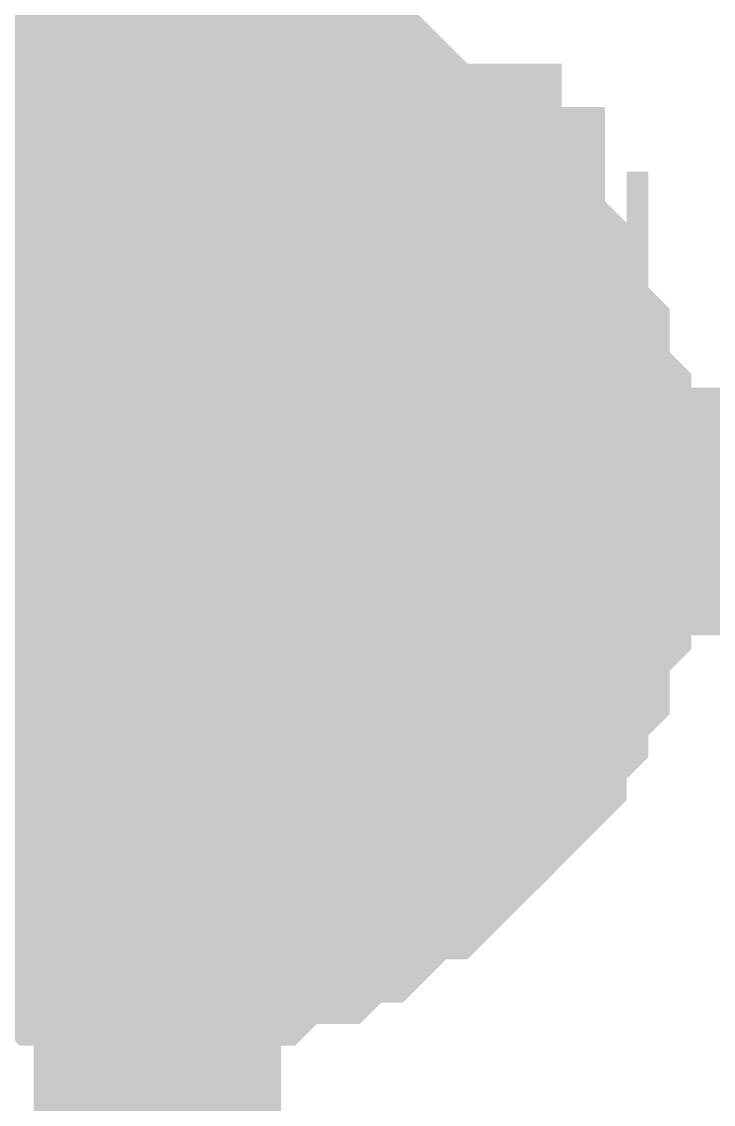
# Model space of a CAD drawing. Header units: inches. Extents: x 0 to 841, y 0 to 594.
# Drawn here: x 614.855 to 615.692, y 376.765 to 378.075 of the extents above; entities that cross this region are included whole.
import ezdxf

# ---------------------------------------------------------------- set-up
doc = ezdxf.new("R2010")
doc.units = ezdxf.units.IN
doc.layers.add('Sheet', color=255, linetype='Continuous')

msp = doc.modelspace()

# ---------------------------------------------------------------- linework, layer by layer
at = {"layer": 'Sheet'}
for points in [[(790.0184, 432.487, 0.2997, 0.2997, 0), (777.5017, 432.487, 0.2997, 0.2997, 0), (777.5017, 334.9938, 0.2997, 0.2997, 0), (615.0191, 334.9938, 0.2997, 0.2997, 0), (615.0191, 377.4821, 0.2997, 0.2997, 0), (615.0191, 392.4811, 0.2997, 0.2997, 0), (615.0191, 392.4811, 0.2997, 0.2997, 0), (492.517, 392.4811, 0.2997, 0.2997, 0)], [(614.6794, 377.8741, 0.2997, 0.2997, 0), (614.7056, 377.9002, 0.2997, 0.2997, 0), (614.7317, 377.9264, 0.2997, 0.2997, 0), (614.7578, 377.9264, 0.2997, 0.2997, 0), (614.7578, 377.9525, 0.2997, 0.2997, 0), (614.784, 377.9525, 0.2997, 0.2997, 0), (614.8101, 377.9525, 0.2997, 0.2997, 0), (614.8362, 377.9786, 0.2997, 0.2997, 0), (614.8624, 377.9786, 0.2997, 0.2997, 0), (614.8885, 377.9786, 0.2997, 0.2997, 0), (614.9146, 378.0048, 0.2997, 0.2997, 0), (614.9407, 378.0048, 0.2997, 0.2997, 0), (614.9669, 378.0048, 0.2997, 0.2997, 0), (614.993, 378.0048, 0.2997, 0.2997, 0), (615.0191, 378.0048, 0.2997, 0.2997, 0)], [(614.6794, 377.8741, 0.2997, 0.2997, 0), (614.7056, 377.9002, 0.2997, 0.2997, 0), (614.7317, 377.9264, 0.2997, 0.2997, 0), (614.7578, 377.9264, 0.2997, 0.2997, 0), (614.7578, 377.9525, 0.2997, 0.2997, 0), (614.784, 377.9525, 0.2997, 0.2997, 0), (614.8101, 377.9525, 0.2997, 0.2997, 0), (614.8362, 377.9786, 0.2997, 0.2997, 0), (614.8624, 377.9786, 0.2997, 0.2997, 0), (614.8885, 377.9786, 0.2997, 0.2997, 0), (614.9146, 378.0048, 0.2997, 0.2997, 0), (614.9407, 378.0048, 0.2997, 0.2997, 0), (614.9669, 378.0048, 0.2997, 0.2997, 0), (614.993, 378.0048, 0.2997, 0.2997, 0), (615.0191, 378.0048, 0.2997, 0.2997, 0)], [(614.6794, 377.8741, 0.2997, 0.2997, 0), (614.7056, 377.9002, 0.2997, 0.2997, 0), (614.7317, 377.9264, 0.2997, 0.2997, 0), (614.7578, 377.9264, 0.2997, 0.2997, 0), (614.7578, 377.9525, 0.2997, 0.2997, 0), (614.784, 377.9525, 0.2997, 0.2997, 0), (614.8101, 377.9525, 0.2997, 0.2997, 0), (614.8362, 377.9786, 0.2997, 0.2997, 0), (614.8624, 377.9786, 0.2997, 0.2997, 0), (614.8885, 377.9786, 0.2997, 0.2997, 0), (614.9146, 378.0048, 0.2997, 0.2997, 0), (614.9407, 378.0048, 0.2997, 0.2997, 0), (614.9669, 378.0048, 0.2997, 0.2997, 0), (614.993, 378.0048, 0.2997, 0.2997, 0), (615.0191, 378.0048, 0.2997, 0.2997, 0)], [(614.6794, 377.8741, 0.2997, 0.2997, 0), (614.7056, 377.9002, 0.2997, 0.2997, 0), (614.7317, 377.9264, 0.2997, 0.2997, 0), (614.7578, 377.9264, 0.2997, 0.2997, 0), (614.7578, 377.9525, 0.2997, 0.2997, 0), (614.784, 377.9525, 0.2997, 0.2997, 0), (614.8101, 377.9525, 0.2997, 0.2997, 0), (614.8362, 377.9786, 0.2997, 0.2997, 0), (614.8624, 377.9786, 0.2997, 0.2997, 0), (614.8885, 377.9786, 0.2997, 0.2997, 0), (614.9146, 378.0048, 0.2997, 0.2997, 0), (614.9407, 378.0048, 0.2997, 0.2997, 0), (614.9669, 378.0048, 0.2997, 0.2997, 0), (614.993, 378.0048, 0.2997, 0.2997, 0), (615.0191, 378.0048, 0.2997, 0.2997, 0)], [(615.0191, 378.0048, 0.2997, 0.2997, 0), (615.0191, 378.0048, 0.2997, 0.2997, 0)], [(615.0191, 378.0048, 0.2997, 0.2997, 0), (615.0453, 378.0048, 0.2997, 0.2997, 0), (615.0714, 378.0048, 0.2997, 0.2997, 0), (615.0975, 378.0048, 0.2997, 0.2997, 0), (615.1237, 378.0048, 0.2997, 0.2997, 0), (615.1498, 377.9786, 0.2997, 0.2997, 0), (615.1498, 377.9786, 0.2997, 0.2997, 0), (615.1759, 377.9786, 0.2997, 0.2997, 0), (615.2021, 377.9525, 0.2997, 0.2997, 0), (615.2282, 377.9525, 0.2997, 0.2997, 0), (615.2543, 377.9525, 0.2997, 0.2997, 0), (615.2804, 377.9264, 0.2997, 0.2997, 0), (615.2804, 377.9264, 0.2997, 0.2997, 0), (615.3066, 377.9002, 0.2997, 0.2997, 0), (615.3327, 377.8741, 0.2997, 0.2997, 0), (615.3588, 377.8741, 0.2997, 0.2997, 0), (615.3588, 377.848, 0.2997, 0.2997, 0), (615.385, 377.8218, 0.2997, 0.2997, 0), (615.4111, 377.8218, 0.2997, 0.2997, 0), (615.4111, 377.7957, 0.2997, 0.2997, 0), (615.4372, 377.7696, 0.2997, 0.2997, 0), (615.4372, 377.7434, 0.2997, 0.2997, 0), (615.4634, 377.7434, 0.2997, 0.2997, 0), (615.4634, 377.7173, 0.2997, 0.2997, 0), (615.4634, 377.6912, 0.2997, 0.2997, 0), (615.4895, 377.6651, 0.2997, 0.2997, 0), (615.4895, 377.6389, 0.2997, 0.2997, 0), (615.4895, 377.6128, 0.2997, 0.2997, 0), (615.5156, 377.5867, 0.2997, 0.2997, 0), (615.5156, 377.5605, 0.2997, 0.2997, 0), (615.5156, 377.5344, 0.2997, 0.2997, 0), (615.5156, 377.5083, 0.2997, 0.2997, 0), (615.5156, 377.4821, 0.2997, 0.2997, 0)], [(615.0191, 378.0048, 0.2997, 0.2997, 0), (615.0191, 378.0048, 0.2997, 0.2997, 0)], [(615.0191, 378.0048, 0.2997, 0.2997, 0), (615.0453, 378.0048, 0.2997, 0.2997, 0), (615.0714, 378.0048, 0.2997, 0.2997, 0), (615.0975, 378.0048, 0.2997, 0.2997, 0), (615.1237, 378.0048, 0.2997, 0.2997, 0), (615.1498, 377.9786, 0.2997, 0.2997, 0), (615.1498, 377.9786, 0.2997, 0.2997, 0), (615.1759, 377.9786, 0.2997, 0.2997, 0), (615.2021, 377.9525, 0.2997, 0.2997, 0), (615.2282, 377.9525, 0.2997, 0.2997, 0), (615.2543, 377.9525, 0.2997, 0.2997, 0), (615.2804, 377.9264, 0.2997, 0.2997, 0), (615.2804, 377.9264, 0.2997, 0.2997, 0), (615.3066, 377.9002, 0.2997, 0.2997, 0), (615.3327, 377.8741, 0.2997, 0.2997, 0), (615.3588, 377.8741, 0.2997, 0.2997, 0), (615.3588, 377.848, 0.2997, 0.2997, 0), (615.385, 377.8218, 0.2997, 0.2997, 0), (615.4111, 377.8218, 0.2997, 0.2997, 0), (615.4111, 377.7957, 0.2997, 0.2997, 0), (615.4372, 377.7696, 0.2997, 0.2997, 0), (615.4372, 377.7434, 0.2997, 0.2997, 0), (615.4634, 377.7434, 0.2997, 0.2997, 0), (615.4634, 377.7173, 0.2997, 0.2997, 0), (615.4634, 377.6912, 0.2997, 0.2997, 0), (615.4895, 377.6651, 0.2997, 0.2997, 0), (615.4895, 377.6389, 0.2997, 0.2997, 0), (615.4895, 377.6128, 0.2997, 0.2997, 0), (615.5156, 377.5867, 0.2997, 0.2997, 0), (615.5156, 377.5605, 0.2997, 0.2997, 0), (615.5156, 377.5344, 0.2997, 0.2997, 0), (615.5156, 377.5083, 0.2997, 0.2997, 0), (615.5156, 377.4821, 0.2997, 0.2997, 0)], [(615.0191, 378.0048, 0.2997, 0.2997, 0), (615.0191, 378.0048, 0.2997, 0.2997, 0)], [(615.0191, 378.0048, 0.2997, 0.2997, 0), (615.0453, 378.0048, 0.2997, 0.2997, 0), (615.0714, 378.0048, 0.2997, 0.2997, 0), (615.0975, 378.0048, 0.2997, 0.2997, 0), (615.1237, 378.0048, 0.2997, 0.2997, 0), (615.1498, 377.9786, 0.2997, 0.2997, 0), (615.1498, 377.9786, 0.2997, 0.2997, 0), (615.1759, 377.9786, 0.2997, 0.2997, 0), (615.2021, 377.9525, 0.2997, 0.2997, 0), (615.2282, 377.9525, 0.2997, 0.2997, 0), (615.2543, 377.9525, 0.2997, 0.2997, 0), (615.2804, 377.9264, 0.2997, 0.2997, 0), (615.2804, 377.9264, 0.2997, 0.2997, 0), (615.3066, 377.9002, 0.2997, 0.2997, 0), (615.3327, 377.8741, 0.2997, 0.2997, 0), (615.3588, 377.8741, 0.2997, 0.2997, 0), (615.3588, 377.848, 0.2997, 0.2997, 0), (615.385, 377.8218, 0.2997, 0.2997, 0), (615.4111, 377.8218, 0.2997, 0.2997, 0), (615.4111, 377.7957, 0.2997, 0.2997, 0), (615.4372, 377.7696, 0.2997, 0.2997, 0), (615.4372, 377.7434, 0.2997, 0.2997, 0), (615.4634, 377.7434, 0.2997, 0.2997, 0), (615.4634, 377.7173, 0.2997, 0.2997, 0), (615.4634, 377.6912, 0.2997, 0.2997, 0), (615.4895, 377.6651, 0.2997, 0.2997, 0), (615.4895, 377.6389, 0.2997, 0.2997, 0), (615.4895, 377.6128, 0.2997, 0.2997, 0), (615.5156, 377.5867, 0.2997, 0.2997, 0), (615.5156, 377.5605, 0.2997, 0.2997, 0), (615.5156, 377.5344, 0.2997, 0.2997, 0), (615.5156, 377.5083, 0.2997, 0.2997, 0), (615.5156, 377.4821, 0.2997, 0.2997, 0)], [(615.0191, 378.0048, 0.2997, 0.2997, 0), (615.0191, 378.0048, 0.2997, 0.2997, 0)], [(615.0191, 378.0048, 0.2997, 0.2997, 0), (615.0453, 378.0048, 0.2997, 0.2997, 0), (615.0714, 378.0048, 0.2997, 0.2997, 0), (615.0975, 378.0048, 0.2997, 0.2997, 0), (615.1237, 378.0048, 0.2997, 0.2997, 0), (615.1498, 377.9786, 0.2997, 0.2997, 0), (615.1498, 377.9786, 0.2997, 0.2997, 0), (615.1759, 377.9786, 0.2997, 0.2997, 0), (615.2021, 377.9525, 0.2997, 0.2997, 0), (615.2282, 377.9525, 0.2997, 0.2997, 0), (615.2543, 377.9525, 0.2997, 0.2997, 0), (615.2804, 377.9264, 0.2997, 0.2997, 0), (615.2804, 377.9264, 0.2997, 0.2997, 0), (615.3066, 377.9002, 0.2997, 0.2997, 0), (615.3327, 377.8741, 0.2997, 0.2997, 0), (615.3588, 377.8741, 0.2997, 0.2997, 0), (615.3588, 377.848, 0.2997, 0.2997, 0), (615.385, 377.8218, 0.2997, 0.2997, 0), (615.4111, 377.8218, 0.2997, 0.2997, 0), (615.4111, 377.7957, 0.2997, 0.2997, 0), (615.4372, 377.7696, 0.2997, 0.2997, 0), (615.4372, 377.7434, 0.2997, 0.2997, 0), (615.4634, 377.7434, 0.2997, 0.2997, 0), (615.4634, 377.7173, 0.2997, 0.2997, 0), (615.4634, 377.6912, 0.2997, 0.2997, 0), (615.4895, 377.6651, 0.2997, 0.2997, 0), (615.4895, 377.6389, 0.2997, 0.2997, 0), (615.4895, 377.6128, 0.2997, 0.2997, 0), (615.5156, 377.5867, 0.2997, 0.2997, 0), (615.5156, 377.5605, 0.2997, 0.2997, 0), (615.5156, 377.5344, 0.2997, 0.2997, 0), (615.5156, 377.5083, 0.2997, 0.2997, 0), (615.5156, 377.4821, 0.2997, 0.2997, 0)], [(614.784, 377.9525, 0.0991, 0.0991, 0), (614.8101, 377.9525, 0.0991, 0.0991, 0), (614.8362, 377.9786, 0.0991, 0.0991, 0), (614.8624, 377.9786, 0.0991, 0.0991, 0), (614.8885, 377.9786, 0.0991, 0.0991, 0), (614.9146, 378.0048, 0.0991, 0.0991, 0), (614.9407, 378.0048, 0.0991, 0.0991, 0), (614.9669, 378.0048, 0.0991, 0.0991, 0), (614.993, 378.0048, 0.0991, 0.0991, 0), (615.0191, 378.0048, 0.0991, 0.0991, 0)], [(614.784, 377.9525, 0.0991, 0.0991, 0), (614.8101, 377.9525, 0.0991, 0.0991, 0), (614.8362, 377.9786, 0.0991, 0.0991, 0), (614.8624, 377.9786, 0.0991, 0.0991, 0), (614.8885, 377.9786, 0.0991, 0.0991, 0), (614.9146, 378.0048, 0.0991, 0.0991, 0), (614.9407, 378.0048, 0.0991, 0.0991, 0), (614.9669, 378.0048, 0.0991, 0.0991, 0), (614.993, 378.0048, 0.0991, 0.0991, 0), (615.0191, 378.0048, 0.0991, 0.0991, 0)], [(614.784, 377.9525, 0.0991, 0.0991, 0), (614.8101, 377.9525, 0.0991, 0.0991, 0), (614.8362, 377.9786, 0.0991, 0.0991, 0), (614.8624, 377.9786, 0.0991, 0.0991, 0), (614.8885, 377.9786, 0.0991, 0.0991, 0), (614.9146, 378.0048, 0.0991, 0.0991, 0), (614.9407, 378.0048, 0.0991, 0.0991, 0), (614.9669, 378.0048, 0.0991, 0.0991, 0), (614.993, 378.0048, 0.0991, 0.0991, 0), (615.0191, 378.0048, 0.0991, 0.0991, 0)], [(614.784, 377.9525, 0.0991, 0.0991, 0), (614.8101, 377.9525, 0.0991, 0.0991, 0), (614.8362, 377.9786, 0.0991, 0.0991, 0), (614.8624, 377.9786, 0.0991, 0.0991, 0), (614.8885, 377.9786, 0.0991, 0.0991, 0), (614.9146, 378.0048, 0.0991, 0.0991, 0), (614.9407, 378.0048, 0.0991, 0.0991, 0), (614.9669, 378.0048, 0.0991, 0.0991, 0), (614.993, 378.0048, 0.0991, 0.0991, 0), (615.0191, 378.0048, 0.0991, 0.0991, 0)], [(615.0191, 378.0048, 0.0991, 0.0991, 0), (615.0191, 378.0048, 0.0991, 0.0991, 0)], [(615.0191, 378.0048, 0.0991, 0.0991, 0), (615.0453, 378.0048, 0.0991, 0.0991, 0), (615.0714, 378.0048, 0.0991, 0.0991, 0), (615.0975, 378.0048, 0.0991, 0.0991, 0), (615.1237, 378.0048, 0.0991, 0.0991, 0), (615.1498, 377.9786, 0.0991, 0.0991, 0), (615.1498, 377.9786, 0.0991, 0.0991, 0), (615.1759, 377.9786, 0.0991, 0.0991, 0), (615.2021, 377.9525, 0.0991, 0.0991, 0), (615.2282, 377.9525, 0.0991, 0.0991, 0), (615.2543, 377.9525, 0.0991, 0.0991, 0), (615.2804, 377.9264, 0.0991, 0.0991, 0), (615.2804, 377.9264, 0.0991, 0.0991, 0), (615.3066, 377.9002, 0.0991, 0.0991, 0), (615.3327, 377.8741, 0.0991, 0.0991, 0), (615.3588, 377.8741, 0.0991, 0.0991, 0), (615.3588, 377.848, 0.0991, 0.0991, 0), (615.385, 377.8218, 0.0991, 0.0991, 0), (615.4111, 377.8218, 0.0991, 0.0991, 0), (615.4111, 377.7957, 0.0991, 0.0991, 0), (615.4372, 377.7696, 0.0991, 0.0991, 0), (615.4372, 377.7434, 0.0991, 0.0991, 0), (615.4634, 377.7434, 0.0991, 0.0991, 0), (615.4634, 377.7173, 0.0991, 0.0991, 0), (615.4634, 377.6912, 0.0991, 0.0991, 0), (615.4895, 377.6651, 0.0991, 0.0991, 0), (615.4895, 377.6389, 0.0991, 0.0991, 0), (615.4895, 377.6128, 0.0991, 0.0991, 0), (615.5156, 377.5867, 0.0991, 0.0991, 0), (615.5156, 377.5605, 0.0991, 0.0991, 0), (615.5156, 377.5344, 0.0991, 0.0991, 0), (615.5156, 377.5083, 0.0991, 0.0991, 0), (615.5156, 377.4821, 0.0991, 0.0991, 0)], [(615.0191, 378.0048, 0.0991, 0.0991, 0), (615.0191, 378.0048, 0.0991, 0.0991, 0)], [(615.0191, 378.0048, 0.0991, 0.0991, 0), (615.0453, 378.0048, 0.0991, 0.0991, 0), (615.0714, 378.0048, 0.0991, 0.0991, 0), (615.0975, 378.0048, 0.0991, 0.0991, 0), (615.1237, 378.0048, 0.0991, 0.0991, 0), (615.1498, 377.9786, 0.0991, 0.0991, 0), (615.1498, 377.9786, 0.0991, 0.0991, 0), (615.1759, 377.9786, 0.0991, 0.0991, 0), (615.2021, 377.9525, 0.0991, 0.0991, 0), (615.2282, 377.9525, 0.0991, 0.0991, 0), (615.2543, 377.9525, 0.0991, 0.0991, 0), (615.2804, 377.9264, 0.0991, 0.0991, 0), (615.2804, 377.9264, 0.0991, 0.0991, 0), (615.3066, 377.9002, 0.0991, 0.0991, 0), (615.3327, 377.8741, 0.0991, 0.0991, 0), (615.3588, 377.8741, 0.0991, 0.0991, 0), (615.3588, 377.848, 0.0991, 0.0991, 0), (615.385, 377.8218, 0.0991, 0.0991, 0), (615.4111, 377.8218, 0.0991, 0.0991, 0), (615.4111, 377.7957, 0.0991, 0.0991, 0), (615.4372, 377.7696, 0.0991, 0.0991, 0), (615.4372, 377.7434, 0.0991, 0.0991, 0), (615.4634, 377.7434, 0.0991, 0.0991, 0), (615.4634, 377.7173, 0.0991, 0.0991, 0), (615.4634, 377.6912, 0.0991, 0.0991, 0), (615.4895, 377.6651, 0.0991, 0.0991, 0), (615.4895, 377.6389, 0.0991, 0.0991, 0), (615.4895, 377.6128, 0.0991, 0.0991, 0), (615.5156, 377.5867, 0.0991, 0.0991, 0), (615.5156, 377.5605, 0.0991, 0.0991, 0), (615.5156, 377.5344, 0.0991, 0.0991, 0), (615.5156, 377.5083, 0.0991, 0.0991, 0), (615.5156, 377.4821, 0.0991, 0.0991, 0)], [(615.0191, 378.0048, 0.0991, 0.0991, 0), (615.0191, 378.0048, 0.0991, 0.0991, 0)], [(615.0191, 378.0048, 0.0991, 0.0991, 0), (615.0453, 378.0048, 0.0991, 0.0991, 0), (615.0714, 378.0048, 0.0991, 0.0991, 0), (615.0975, 378.0048, 0.0991, 0.0991, 0), (615.1237, 378.0048, 0.0991, 0.0991, 0), (615.1498, 377.9786, 0.0991, 0.0991, 0), (615.1498, 377.9786, 0.0991, 0.0991, 0), (615.1759, 377.9786, 0.0991, 0.0991, 0), (615.2021, 377.9525, 0.0991, 0.0991, 0), (615.2282, 377.9525, 0.0991, 0.0991, 0), (615.2543, 377.9525, 0.0991, 0.0991, 0), (615.2804, 377.9264, 0.0991, 0.0991, 0), (615.2804, 377.9264, 0.0991, 0.0991, 0), (615.3066, 377.9002, 0.0991, 0.0991, 0), (615.3327, 377.8741, 0.0991, 0.0991, 0), (615.3588, 377.8741, 0.0991, 0.0991, 0), (615.3588, 377.848, 0.0991, 0.0991, 0), (615.385, 377.8218, 0.0991, 0.0991, 0), (615.4111, 377.8218, 0.0991, 0.0991, 0), (615.4111, 377.7957, 0.0991, 0.0991, 0), (615.4372, 377.7696, 0.0991, 0.0991, 0), (615.4372, 377.7434, 0.0991, 0.0991, 0), (615.4634, 377.7434, 0.0991, 0.0991, 0), (615.4634, 377.7173, 0.0991, 0.0991, 0), (615.4634, 377.6912, 0.0991, 0.0991, 0), (615.4895, 377.6651, 0.0991, 0.0991, 0), (615.4895, 377.6389, 0.0991, 0.0991, 0), (615.4895, 377.6128, 0.0991, 0.0991, 0), (615.5156, 377.5867, 0.0991, 0.0991, 0), (615.5156, 377.5605, 0.0991, 0.0991, 0), (615.5156, 377.5344, 0.0991, 0.0991, 0), (615.5156, 377.5083, 0.0991, 0.0991, 0), (615.5156, 377.4821, 0.0991, 0.0991, 0)], [(615.0191, 378.0048, 0.0991, 0.0991, 0), (615.0191, 378.0048, 0.0991, 0.0991, 0)], [(615.0191, 378.0048, 0.0991, 0.0991, 0), (615.0453, 378.0048, 0.0991, 0.0991, 0), (615.0714, 378.0048, 0.0991, 0.0991, 0), (615.0975, 378.0048, 0.0991, 0.0991, 0), (615.1237, 378.0048, 0.0991, 0.0991, 0), (615.1498, 377.9786, 0.0991, 0.0991, 0), (615.1498, 377.9786, 0.0991, 0.0991, 0), (615.1759, 377.9786, 0.0991, 0.0991, 0), (615.2021, 377.9525, 0.0991, 0.0991, 0), (615.2282, 377.9525, 0.0991, 0.0991, 0), (615.2543, 377.9525, 0.0991, 0.0991, 0), (615.2804, 377.9264, 0.0991, 0.0991, 0), (615.2804, 377.9264, 0.0991, 0.0991, 0), (615.3066, 377.9002, 0.0991, 0.0991, 0), (615.3327, 377.8741, 0.0991, 0.0991, 0), (615.3588, 377.8741, 0.0991, 0.0991, 0), (615.3588, 377.848, 0.0991, 0.0991, 0), (615.385, 377.8218, 0.0991, 0.0991, 0), (615.4111, 377.8218, 0.0991, 0.0991, 0), (615.4111, 377.7957, 0.0991, 0.0991, 0), (615.4372, 377.7696, 0.0991, 0.0991, 0), (615.4372, 377.7434, 0.0991, 0.0991, 0), (615.4634, 377.7434, 0.0991, 0.0991, 0), (615.4634, 377.7173, 0.0991, 0.0991, 0), (615.4634, 377.6912, 0.0991, 0.0991, 0), (615.4895, 377.6651, 0.0991, 0.0991, 0), (615.4895, 377.6389, 0.0991, 0.0991, 0), (615.4895, 377.6128, 0.0991, 0.0991, 0), (615.5156, 377.5867, 0.0991, 0.0991, 0), (615.5156, 377.5605, 0.0991, 0.0991, 0), (615.5156, 377.5344, 0.0991, 0.0991, 0), (615.5156, 377.5083, 0.0991, 0.0991, 0), (615.5156, 377.4821, 0.0991, 0.0991, 0)], [(615.0191, 377.4821, 0.2997, 0.2997, 0), (620.0102, 377.4821, 0.2997, 0.2997, 0)], [(615.5156, 377.4821, 0.2997, 0.2997, 0), (615.5156, 377.456, 0.2997, 0.2997, 0), (615.5156, 377.4299, 0.2997, 0.2997, 0), (615.5156, 377.4037, 0.2997, 0.2997, 0), (615.5156, 377.3776, 0.2997, 0.2997, 0), (615.4895, 377.3515, 0.2997, 0.2997, 0), (615.4895, 377.3254, 0.2997, 0.2997, 0), (615.4895, 377.2992, 0.2997, 0.2997, 0), (615.4634, 377.2731, 0.2997, 0.2997, 0), (615.4634, 377.2731, 0.2997, 0.2997, 0), (615.4634, 377.247, 0.2997, 0.2997, 0), (615.4372, 377.2208, 0.2997, 0.2997, 0), (615.4372, 377.1947, 0.2997, 0.2997, 0), (615.4111, 377.1686, 0.2997, 0.2997, 0), (615.4111, 377.1686, 0.2997, 0.2997, 0), (615.385, 377.1424, 0.2997, 0.2997, 0), (615.3588, 377.1163, 0.2997, 0.2997, 0), (615.3588, 377.1163, 0.2997, 0.2997, 0), (615.3327, 377.0902, 0.2997, 0.2997, 0), (615.3066, 377.0902, 0.2997, 0.2997, 0), (615.2804, 377.0641, 0.2997, 0.2997, 0), (615.2804, 377.0641, 0.2997, 0.2997, 0), (615.2543, 377.0379, 0.2997, 0.2997, 0), (615.2282, 377.0379, 0.2997, 0.2997, 0), (615.2021, 377.0118, 0.2997, 0.2997, 0), (615.1759, 377.0118, 0.2997, 0.2997, 0), (615.1498, 377.0118, 0.2997, 0.2997, 0), (615.1498, 377.0118, 0.2997, 0.2997, 0), (615.1237, 376.9857, 0.2997, 0.2997, 0), (615.0975, 376.9857, 0.2997, 0.2997, 0), (615.0714, 376.9857, 0.2997, 0.2997, 0), (615.0453, 376.9857, 0.2997, 0.2997, 0), (615.0191, 376.9857, 0.2997, 0.2997, 0)], [(615.5156, 377.4821, 0.2997, 0.2997, 0), (615.5156, 377.456, 0.2997, 0.2997, 0), (615.5156, 377.4299, 0.2997, 0.2997, 0), (615.5156, 377.4037, 0.2997, 0.2997, 0), (615.5156, 377.3776, 0.2997, 0.2997, 0), (615.4895, 377.3515, 0.2997, 0.2997, 0), (615.4895, 377.3254, 0.2997, 0.2997, 0), (615.4895, 377.2992, 0.2997, 0.2997, 0), (615.4634, 377.2731, 0.2997, 0.2997, 0), (615.4634, 377.2731, 0.2997, 0.2997, 0), (615.4634, 377.247, 0.2997, 0.2997, 0), (615.4372, 377.2208, 0.2997, 0.2997, 0), (615.4372, 377.1947, 0.2997, 0.2997, 0), (615.4111, 377.1686, 0.2997, 0.2997, 0), (615.4111, 377.1686, 0.2997, 0.2997, 0), (615.385, 377.1424, 0.2997, 0.2997, 0), (615.3588, 377.1163, 0.2997, 0.2997, 0), (615.3588, 377.1163, 0.2997, 0.2997, 0), (615.3327, 377.0902, 0.2997, 0.2997, 0), (615.3066, 377.0902, 0.2997, 0.2997, 0), (615.2804, 377.0641, 0.2997, 0.2997, 0), (615.2804, 377.0641, 0.2997, 0.2997, 0), (615.2543, 377.0379, 0.2997, 0.2997, 0), (615.2282, 377.0379, 0.2997, 0.2997, 0), (615.2021, 377.0118, 0.2997, 0.2997, 0), (615.1759, 377.0118, 0.2997, 0.2997, 0), (615.1498, 377.0118, 0.2997, 0.2997, 0), (615.1498, 377.0118, 0.2997, 0.2997, 0), (615.1237, 376.9857, 0.2997, 0.2997, 0), (615.0975, 376.9857, 0.2997, 0.2997, 0), (615.0714, 376.9857, 0.2997, 0.2997, 0), (615.0453, 376.9857, 0.2997, 0.2997, 0), (615.0191, 376.9857, 0.2997, 0.2997, 0)], [(615.5156, 377.4821, 0.2997, 0.2997, 0), (615.5156, 377.456, 0.2997, 0.2997, 0), (615.5156, 377.4299, 0.2997, 0.2997, 0), (615.5156, 377.4037, 0.2997, 0.2997, 0), (615.5156, 377.3776, 0.2997, 0.2997, 0), (615.4895, 377.3515, 0.2997, 0.2997, 0), (615.4895, 377.3254, 0.2997, 0.2997, 0), (615.4895, 377.2992, 0.2997, 0.2997, 0), (615.4634, 377.2731, 0.2997, 0.2997, 0), (615.4634, 377.2731, 0.2997, 0.2997, 0), (615.4634, 377.247, 0.2997, 0.2997, 0), (615.4372, 377.2208, 0.2997, 0.2997, 0), (615.4372, 377.1947, 0.2997, 0.2997, 0), (615.4111, 377.1686, 0.2997, 0.2997, 0), (615.4111, 377.1686, 0.2997, 0.2997, 0), (615.385, 377.1424, 0.2997, 0.2997, 0), (615.3588, 377.1163, 0.2997, 0.2997, 0), (615.3588, 377.1163, 0.2997, 0.2997, 0), (615.3327, 377.0902, 0.2997, 0.2997, 0), (615.3066, 377.0902, 0.2997, 0.2997, 0), (615.2804, 377.0641, 0.2997, 0.2997, 0), (615.2804, 377.0641, 0.2997, 0.2997, 0), (615.2543, 377.0379, 0.2997, 0.2997, 0), (615.2282, 377.0379, 0.2997, 0.2997, 0), (615.2021, 377.0118, 0.2997, 0.2997, 0), (615.1759, 377.0118, 0.2997, 0.2997, 0), (615.1498, 377.0118, 0.2997, 0.2997, 0), (615.1498, 377.0118, 0.2997, 0.2997, 0), (615.1237, 376.9857, 0.2997, 0.2997, 0), (615.0975, 376.9857, 0.2997, 0.2997, 0), (615.0714, 376.9857, 0.2997, 0.2997, 0), (615.0453, 376.9857, 0.2997, 0.2997, 0), (615.0191, 376.9857, 0.2997, 0.2997, 0)], [(615.5156, 377.4821, 0.2997, 0.2997, 0), (615.5156, 377.456, 0.2997, 0.2997, 0), (615.5156, 377.4299, 0.2997, 0.2997, 0), (615.5156, 377.4037, 0.2997, 0.2997, 0), (615.5156, 377.3776, 0.2997, 0.2997, 0), (615.4895, 377.3515, 0.2997, 0.2997, 0), (615.4895, 377.3254, 0.2997, 0.2997, 0), (615.4895, 377.2992, 0.2997, 0.2997, 0), (615.4634, 377.2731, 0.2997, 0.2997, 0), (615.4634, 377.2731, 0.2997, 0.2997, 0), (615.4634, 377.247, 0.2997, 0.2997, 0), (615.4372, 377.2208, 0.2997, 0.2997, 0), (615.4372, 377.1947, 0.2997, 0.2997, 0), (615.4111, 377.1686, 0.2997, 0.2997, 0), (615.4111, 377.1686, 0.2997, 0.2997, 0), (615.385, 377.1424, 0.2997, 0.2997, 0), (615.3588, 377.1163, 0.2997, 0.2997, 0), (615.3588, 377.1163, 0.2997, 0.2997, 0), (615.3327, 377.0902, 0.2997, 0.2997, 0), (615.3066, 377.0902, 0.2997, 0.2997, 0), (615.2804, 377.0641, 0.2997, 0.2997, 0), (615.2804, 377.0641, 0.2997, 0.2997, 0), (615.2543, 377.0379, 0.2997, 0.2997, 0), (615.2282, 377.0379, 0.2997, 0.2997, 0), (615.2021, 377.0118, 0.2997, 0.2997, 0), (615.1759, 377.0118, 0.2997, 0.2997, 0), (615.1498, 377.0118, 0.2997, 0.2997, 0), (615.1498, 377.0118, 0.2997, 0.2997, 0), (615.1237, 376.9857, 0.2997, 0.2997, 0), (615.0975, 376.9857, 0.2997, 0.2997, 0), (615.0714, 376.9857, 0.2997, 0.2997, 0), (615.0453, 376.9857, 0.2997, 0.2997, 0), (615.0191, 376.9857, 0.2997, 0.2997, 0)], [(615.5156, 377.4821, 0.2997, 0.2997, 0), (615.5156, 377.4821, 0.2997, 0.2997, 0), (615.5156, 377.4821, 0.2997, 0.2997, 0), (615.5156, 377.4821, 0.2997, 0.2997, 0), (615.5156, 377.4821, 0.2997, 0.2997, 0), (615.5156, 377.4821, 0.2997, 0.2997, 0), (615.5156, 377.4821, 0.2997, 0.2997, 0), (615.5156, 377.4821, 0.2997, 0.2997, 0), (615.5156, 377.4821, 0.2997, 0.2997, 0), (615.5156, 377.4821, 0.2997, 0.2997, 0), (615.5156, 377.4821, 0.2997, 0.2997, 0), (615.5156, 377.4821, 0.2997, 0.2997, 0), (615.5156, 377.4821, 0.2997, 0.2997, 0), (615.5156, 377.4821, 0.2997, 0.2997, 0), (615.5156, 377.4821, 0.2997, 0.2997, 0), (615.5156, 377.4821, 0.2997, 0.2997, 0), (615.5156, 377.4821, 0.2997, 0.2997, 0), (615.5156, 377.4821, 0.2997, 0.2997, 0), (615.5156, 377.4821, 0.2997, 0.2997, 0), (615.5156, 377.4821, 0.2997, 0.2997, 0), (615.5156, 377.4821, 0.2997, 0.2997, 0), (615.5156, 377.4821, 0.2997, 0.2997, 0), (615.5156, 377.4821, 0.2997, 0.2997, 0), (615.5156, 377.4821, 0.2997, 0.2997, 0), (615.5156, 377.4821, 0.2997, 0.2997, 0), (615.5156, 377.4821, 0.2997, 0.2997, 0), (615.5156, 377.4821, 0.2997, 0.2997, 0), (615.5156, 377.4821, 0.2997, 0.2997, 0), (615.5156, 377.4821, 0.2997, 0.2997, 0), (615.5156, 377.4821, 0.2997, 0.2997, 0), (615.5156, 377.4821, 0.2997, 0.2997, 0), (615.5156, 377.4821, 0.2997, 0.2997, 0), (615.5156, 377.4821, 0.2997, 0.2997, 0)], [(615.5156, 377.4821, 0.2997, 0.2997, 0), (615.5156, 377.4821, 0.2997, 0.2997, 0)], [(615.5156, 377.4821, 0.2997, 0.2997, 0), (615.5156, 377.4821, 0.2997, 0.2997, 0), (615.5156, 377.4821, 0.2997, 0.2997, 0), (615.5156, 377.4821, 0.2997, 0.2997, 0), (615.5156, 377.4821, 0.2997, 0.2997, 0), (615.5156, 377.4821, 0.2997, 0.2997, 0), (615.5156, 377.4821, 0.2997, 0.2997, 0), (615.5156, 377.4821, 0.2997, 0.2997, 0), (615.5156, 377.4821, 0.2997, 0.2997, 0), (615.5156, 377.4821, 0.2997, 0.2997, 0), (615.5156, 377.4821, 0.2997, 0.2997, 0), (615.5156, 377.4821, 0.2997, 0.2997, 0), (615.5156, 377.4821, 0.2997, 0.2997, 0), (615.5156, 377.4821, 0.2997, 0.2997, 0), (615.5156, 377.4821, 0.2997, 0.2997, 0), (615.5156, 377.4821, 0.2997, 0.2997, 0), (615.5156, 377.4821, 0.2997, 0.2997, 0), (615.5156, 377.4821, 0.2997, 0.2997, 0), (615.5156, 377.4821, 0.2997, 0.2997, 0), (615.5156, 377.4821, 0.2997, 0.2997, 0), (615.5156, 377.4821, 0.2997, 0.2997, 0), (615.5156, 377.4821, 0.2997, 0.2997, 0), (615.5156, 377.4821, 0.2997, 0.2997, 0), (615.5156, 377.4821, 0.2997, 0.2997, 0), (615.5156, 377.4821, 0.2997, 0.2997, 0), (615.5156, 377.4821, 0.2997, 0.2997, 0), (615.5156, 377.4821, 0.2997, 0.2997, 0), (615.5156, 377.4821, 0.2997, 0.2997, 0), (615.5156, 377.4821, 0.2997, 0.2997, 0), (615.5156, 377.4821, 0.2997, 0.2997, 0), (615.5156, 377.4821, 0.2997, 0.2997, 0), (615.5156, 377.4821, 0.2997, 0.2997, 0), (615.5156, 377.4821, 0.2997, 0.2997, 0)], [(615.5156, 377.4821, 0.2997, 0.2997, 0), (615.5156, 377.4821, 0.2997, 0.2997, 0)], [(615.5156, 377.4821, 0.2997, 0.2997, 0), (615.5156, 377.4821, 0.2997, 0.2997, 0), (615.5156, 377.4821, 0.2997, 0.2997, 0), (615.5156, 377.4821, 0.2997, 0.2997, 0), (615.5156, 377.4821, 0.2997, 0.2997, 0), (615.5156, 377.4821, 0.2997, 0.2997, 0), (615.5156, 377.4821, 0.2997, 0.2997, 0), (615.5156, 377.4821, 0.2997, 0.2997, 0), (615.5156, 377.4821, 0.2997, 0.2997, 0), (615.5156, 377.4821, 0.2997, 0.2997, 0), (615.5156, 377.4821, 0.2997, 0.2997, 0), (615.5156, 377.4821, 0.2997, 0.2997, 0), (615.5156, 377.4821, 0.2997, 0.2997, 0), (615.5156, 377.4821, 0.2997, 0.2997, 0), (615.5156, 377.4821, 0.2997, 0.2997, 0), (615.5156, 377.4821, 0.2997, 0.2997, 0), (615.5156, 377.4821, 0.2997, 0.2997, 0), (615.5156, 377.4821, 0.2997, 0.2997, 0), (615.5156, 377.4821, 0.2997, 0.2997, 0), (615.5156, 377.4821, 0.2997, 0.2997, 0), (615.5156, 377.4821, 0.2997, 0.2997, 0), (615.5156, 377.4821, 0.2997, 0.2997, 0), (615.5156, 377.4821, 0.2997, 0.2997, 0), (615.5156, 377.4821, 0.2997, 0.2997, 0), (615.5156, 377.4821, 0.2997, 0.2997, 0), (615.5156, 377.4821, 0.2997, 0.2997, 0), (615.5156, 377.4821, 0.2997, 0.2997, 0), (615.5156, 377.4821, 0.2997, 0.2997, 0), (615.5156, 377.4821, 0.2997, 0.2997, 0), (615.5156, 377.4821, 0.2997, 0.2997, 0), (615.5156, 377.4821, 0.2997, 0.2997, 0), (615.5156, 377.4821, 0.2997, 0.2997, 0), (615.5156, 377.4821, 0.2997, 0.2997, 0)], [(615.5156, 377.4821, 0.2997, 0.2997, 0), (615.5156, 377.4821, 0.2997, 0.2997, 0)], [(615.5156, 377.4821, 0.2997, 0.2997, 0), (615.5156, 377.4821, 0.2997, 0.2997, 0), (615.5156, 377.4821, 0.2997, 0.2997, 0), (615.5156, 377.4821, 0.2997, 0.2997, 0), (615.5156, 377.4821, 0.2997, 0.2997, 0), (615.5156, 377.4821, 0.2997, 0.2997, 0), (615.5156, 377.4821, 0.2997, 0.2997, 0), (615.5156, 377.4821, 0.2997, 0.2997, 0), (615.5156, 377.4821, 0.2997, 0.2997, 0), (615.5156, 377.4821, 0.2997, 0.2997, 0), (615.5156, 377.4821, 0.2997, 0.2997, 0), (615.5156, 377.4821, 0.2997, 0.2997, 0), (615.5156, 377.4821, 0.2997, 0.2997, 0), (615.5156, 377.4821, 0.2997, 0.2997, 0), (615.5156, 377.4821, 0.2997, 0.2997, 0), (615.5156, 377.4821, 0.2997, 0.2997, 0), (615.5156, 377.4821, 0.2997, 0.2997, 0), (615.5156, 377.4821, 0.2997, 0.2997, 0), (615.5156, 377.4821, 0.2997, 0.2997, 0), (615.5156, 377.4821, 0.2997, 0.2997, 0), (615.5156, 377.4821, 0.2997, 0.2997, 0), (615.5156, 377.4821, 0.2997, 0.2997, 0), (615.5156, 377.4821, 0.2997, 0.2997, 0), (615.5156, 377.4821, 0.2997, 0.2997, 0), (615.5156, 377.4821, 0.2997, 0.2997, 0), (615.5156, 377.4821, 0.2997, 0.2997, 0), (615.5156, 377.4821, 0.2997, 0.2997, 0), (615.5156, 377.4821, 0.2997, 0.2997, 0), (615.5156, 377.4821, 0.2997, 0.2997, 0), (615.5156, 377.4821, 0.2997, 0.2997, 0), (615.5156, 377.4821, 0.2997, 0.2997, 0), (615.5156, 377.4821, 0.2997, 0.2997, 0), (615.5156, 377.4821, 0.2997, 0.2997, 0)], [(615.5156, 377.4821, 0.2997, 0.2997, 0), (615.5156, 377.4821, 0.2997, 0.2997, 0)], [(615.5156, 377.4821, 0.0991, 0.0991, 0), (615.5156, 377.456, 0.0991, 0.0991, 0), (615.5156, 377.4299, 0.0991, 0.0991, 0), (615.5156, 377.4037, 0.0991, 0.0991, 0), (615.5156, 377.3776, 0.0991, 0.0991, 0), (615.4895, 377.3515, 0.0991, 0.0991, 0), (615.4895, 377.3254, 0.0991, 0.0991, 0), (615.4895, 377.2992, 0.0991, 0.0991, 0), (615.4634, 377.2731, 0.0991, 0.0991, 0), (615.4634, 377.2731, 0.0991, 0.0991, 0), (615.4634, 377.247, 0.0991, 0.0991, 0), (615.4372, 377.2208, 0.0991, 0.0991, 0), (615.4372, 377.1947, 0.0991, 0.0991, 0), (615.4111, 377.1686, 0.0991, 0.0991, 0), (615.4111, 377.1686, 0.0991, 0.0991, 0), (615.385, 377.1424, 0.0991, 0.0991, 0), (615.3588, 377.1163, 0.0991, 0.0991, 0), (615.3588, 377.1163, 0.0991, 0.0991, 0), (615.3327, 377.0902, 0.0991, 0.0991, 0), (615.3066, 377.0902, 0.0991, 0.0991, 0), (615.2804, 377.0641, 0.0991, 0.0991, 0), (615.2804, 377.0641, 0.0991, 0.0991, 0), (615.2543, 377.0379, 0.0991, 0.0991, 0), (615.2282, 377.0379, 0.0991, 0.0991, 0), (615.2021, 377.0118, 0.0991, 0.0991, 0), (615.1759, 377.0118, 0.0991, 0.0991, 0), (615.1498, 377.0118, 0.0991, 0.0991, 0), (615.1498, 377.0118, 0.0991, 0.0991, 0), (615.1237, 376.9857, 0.0991, 0.0991, 0), (615.0975, 376.9857, 0.0991, 0.0991, 0), (615.0714, 376.9857, 0.0991, 0.0991, 0), (615.0453, 376.9857, 0.0991, 0.0991, 0), (615.0191, 376.9857, 0.0991, 0.0991, 0)], [(615.5156, 377.4821, 0.0991, 0.0991, 0), (615.5156, 377.456, 0.0991, 0.0991, 0), (615.5156, 377.4299, 0.0991, 0.0991, 0), (615.5156, 377.4037, 0.0991, 0.0991, 0), (615.5156, 377.3776, 0.0991, 0.0991, 0), (615.4895, 377.3515, 0.0991, 0.0991, 0), (615.4895, 377.3254, 0.0991, 0.0991, 0), (615.4895, 377.2992, 0.0991, 0.0991, 0), (615.4634, 377.2731, 0.0991, 0.0991, 0), (615.4634, 377.2731, 0.0991, 0.0991, 0), (615.4634, 377.247, 0.0991, 0.0991, 0), (615.4372, 377.2208, 0.0991, 0.0991, 0), (615.4372, 377.1947, 0.0991, 0.0991, 0), (615.4111, 377.1686, 0.0991, 0.0991, 0), (615.4111, 377.1686, 0.0991, 0.0991, 0), (615.385, 377.1424, 0.0991, 0.0991, 0), (615.3588, 377.1163, 0.0991, 0.0991, 0), (615.3588, 377.1163, 0.0991, 0.0991, 0), (615.3327, 377.0902, 0.0991, 0.0991, 0), (615.3066, 377.0902, 0.0991, 0.0991, 0), (615.2804, 377.0641, 0.0991, 0.0991, 0), (615.2804, 377.0641, 0.0991, 0.0991, 0), (615.2543, 377.0379, 0.0991, 0.0991, 0), (615.2282, 377.0379, 0.0991, 0.0991, 0), (615.2021, 377.0118, 0.0991, 0.0991, 0), (615.1759, 377.0118, 0.0991, 0.0991, 0), (615.1498, 377.0118, 0.0991, 0.0991, 0), (615.1498, 377.0118, 0.0991, 0.0991, 0), (615.1237, 376.9857, 0.0991, 0.0991, 0), (615.0975, 376.9857, 0.0991, 0.0991, 0), (615.0714, 376.9857, 0.0991, 0.0991, 0), (615.0453, 376.9857, 0.0991, 0.0991, 0), (615.0191, 376.9857, 0.0991, 0.0991, 0)], [(615.5156, 377.4821, 0.0991, 0.0991, 0), (615.5156, 377.456, 0.0991, 0.0991, 0), (615.5156, 377.4299, 0.0991, 0.0991, 0), (615.5156, 377.4037, 0.0991, 0.0991, 0), (615.5156, 377.3776, 0.0991, 0.0991, 0), (615.4895, 377.3515, 0.0991, 0.0991, 0), (615.4895, 377.3254, 0.0991, 0.0991, 0), (615.4895, 377.2992, 0.0991, 0.0991, 0), (615.4634, 377.2731, 0.0991, 0.0991, 0), (615.4634, 377.2731, 0.0991, 0.0991, 0), (615.4634, 377.247, 0.0991, 0.0991, 0), (615.4372, 377.2208, 0.0991, 0.0991, 0), (615.4372, 377.1947, 0.0991, 0.0991, 0), (615.4111, 377.1686, 0.0991, 0.0991, 0), (615.4111, 377.1686, 0.0991, 0.0991, 0), (615.385, 377.1424, 0.0991, 0.0991, 0), (615.3588, 377.1163, 0.0991, 0.0991, 0), (615.3588, 377.1163, 0.0991, 0.0991, 0), (615.3327, 377.0902, 0.0991, 0.0991, 0), (615.3066, 377.0902, 0.0991, 0.0991, 0), (615.2804, 377.0641, 0.0991, 0.0991, 0), (615.2804, 377.0641, 0.0991, 0.0991, 0), (615.2543, 377.0379, 0.0991, 0.0991, 0), (615.2282, 377.0379, 0.0991, 0.0991, 0), (615.2021, 377.0118, 0.0991, 0.0991, 0), (615.1759, 377.0118, 0.0991, 0.0991, 0), (615.1498, 377.0118, 0.0991, 0.0991, 0), (615.1498, 377.0118, 0.0991, 0.0991, 0), (615.1237, 376.9857, 0.0991, 0.0991, 0), (615.0975, 376.9857, 0.0991, 0.0991, 0), (615.0714, 376.9857, 0.0991, 0.0991, 0), (615.0453, 376.9857, 0.0991, 0.0991, 0), (615.0191, 376.9857, 0.0991, 0.0991, 0)], [(615.5156, 377.4821, 0.0991, 0.0991, 0), (615.5156, 377.456, 0.0991, 0.0991, 0), (615.5156, 377.4299, 0.0991, 0.0991, 0), (615.5156, 377.4037, 0.0991, 0.0991, 0), (615.5156, 377.3776, 0.0991, 0.0991, 0), (615.4895, 377.3515, 0.0991, 0.0991, 0), (615.4895, 377.3254, 0.0991, 0.0991, 0), (615.4895, 377.2992, 0.0991, 0.0991, 0), (615.4634, 377.2731, 0.0991, 0.0991, 0), (615.4634, 377.2731, 0.0991, 0.0991, 0), (615.4634, 377.247, 0.0991, 0.0991, 0), (615.4372, 377.2208, 0.0991, 0.0991, 0), (615.4372, 377.1947, 0.0991, 0.0991, 0), (615.4111, 377.1686, 0.0991, 0.0991, 0), (615.4111, 377.1686, 0.0991, 0.0991, 0), (615.385, 377.1424, 0.0991, 0.0991, 0), (615.3588, 377.1163, 0.0991, 0.0991, 0), (615.3588, 377.1163, 0.0991, 0.0991, 0), (615.3327, 377.0902, 0.0991, 0.0991, 0), (615.3066, 377.0902, 0.0991, 0.0991, 0), (615.2804, 377.0641, 0.0991, 0.0991, 0), (615.2804, 377.0641, 0.0991, 0.0991, 0), (615.2543, 377.0379, 0.0991, 0.0991, 0), (615.2282, 377.0379, 0.0991, 0.0991, 0), (615.2021, 377.0118, 0.0991, 0.0991, 0), (615.1759, 377.0118, 0.0991, 0.0991, 0), (615.1498, 377.0118, 0.0991, 0.0991, 0), (615.1498, 377.0118, 0.0991, 0.0991, 0), (615.1237, 376.9857, 0.0991, 0.0991, 0), (615.0975, 376.9857, 0.0991, 0.0991, 0), (615.0714, 376.9857, 0.0991, 0.0991, 0), (615.0453, 376.9857, 0.0991, 0.0991, 0), (615.0191, 376.9857, 0.0991, 0.0991, 0)], [(615.5156, 377.4821, 0.0991, 0.0991, 0), (615.5156, 377.4821, 0.0991, 0.0991, 0), (615.5156, 377.4821, 0.0991, 0.0991, 0), (615.5156, 377.4821, 0.0991, 0.0991, 0), (615.5156, 377.4821, 0.0991, 0.0991, 0), (615.5156, 377.4821, 0.0991, 0.0991, 0), (615.5156, 377.4821, 0.0991, 0.0991, 0), (615.5156, 377.4821, 0.0991, 0.0991, 0), (615.5156, 377.4821, 0.0991, 0.0991, 0), (615.5156, 377.4821, 0.0991, 0.0991, 0), (615.5156, 377.4821, 0.0991, 0.0991, 0), (615.5156, 377.4821, 0.0991, 0.0991, 0), (615.5156, 377.4821, 0.0991, 0.0991, 0), (615.5156, 377.4821, 0.0991, 0.0991, 0), (615.5156, 377.4821, 0.0991, 0.0991, 0), (615.5156, 377.4821, 0.0991, 0.0991, 0), (615.5156, 377.4821, 0.0991, 0.0991, 0), (615.5156, 377.4821, 0.0991, 0.0991, 0), (615.5156, 377.4821, 0.0991, 0.0991, 0), (615.5156, 377.4821, 0.0991, 0.0991, 0), (615.5156, 377.4821, 0.0991, 0.0991, 0), (615.5156, 377.4821, 0.0991, 0.0991, 0), (615.5156, 377.4821, 0.0991, 0.0991, 0), (615.5156, 377.4821, 0.0991, 0.0991, 0), (615.5156, 377.4821, 0.0991, 0.0991, 0), (615.5156, 377.4821, 0.0991, 0.0991, 0), (615.5156, 377.4821, 0.0991, 0.0991, 0), (615.5156, 377.4821, 0.0991, 0.0991, 0), (615.5156, 377.4821, 0.0991, 0.0991, 0), (615.5156, 377.4821, 0.0991, 0.0991, 0), (615.5156, 377.4821, 0.0991, 0.0991, 0), (615.5156, 377.4821, 0.0991, 0.0991, 0), (615.5156, 377.4821, 0.0991, 0.0991, 0)], [(615.5156, 377.4821, 0.0991, 0.0991, 0), (615.5156, 377.4821, 0.0991, 0.0991, 0)], [(615.5156, 377.4821, 0.0991, 0.0991, 0), (615.5156, 377.4821, 0.0991, 0.0991, 0), (615.5156, 377.4821, 0.0991, 0.0991, 0), (615.5156, 377.4821, 0.0991, 0.0991, 0), (615.5156, 377.4821, 0.0991, 0.0991, 0), (615.5156, 377.4821, 0.0991, 0.0991, 0), (615.5156, 377.4821, 0.0991, 0.0991, 0), (615.5156, 377.4821, 0.0991, 0.0991, 0), (615.5156, 377.4821, 0.0991, 0.0991, 0), (615.5156, 377.4821, 0.0991, 0.0991, 0), (615.5156, 377.4821, 0.0991, 0.0991, 0), (615.5156, 377.4821, 0.0991, 0.0991, 0), (615.5156, 377.4821, 0.0991, 0.0991, 0), (615.5156, 377.4821, 0.0991, 0.0991, 0), (615.5156, 377.4821, 0.0991, 0.0991, 0), (615.5156, 377.4821, 0.0991, 0.0991, 0), (615.5156, 377.4821, 0.0991, 0.0991, 0), (615.5156, 377.4821, 0.0991, 0.0991, 0), (615.5156, 377.4821, 0.0991, 0.0991, 0), (615.5156, 377.4821, 0.0991, 0.0991, 0), (615.5156, 377.4821, 0.0991, 0.0991, 0), (615.5156, 377.4821, 0.0991, 0.0991, 0), (615.5156, 377.4821, 0.0991, 0.0991, 0), (615.5156, 377.4821, 0.0991, 0.0991, 0), (615.5156, 377.4821, 0.0991, 0.0991, 0), (615.5156, 377.4821, 0.0991, 0.0991, 0), (615.5156, 377.4821, 0.0991, 0.0991, 0), (615.5156, 377.4821, 0.0991, 0.0991, 0), (615.5156, 377.4821, 0.0991, 0.0991, 0), (615.5156, 377.4821, 0.0991, 0.0991, 0), (615.5156, 377.4821, 0.0991, 0.0991, 0), (615.5156, 377.4821, 0.0991, 0.0991, 0), (615.5156, 377.4821, 0.0991, 0.0991, 0)], [(615.5156, 377.4821, 0.0991, 0.0991, 0), (615.5156, 377.4821, 0.0991, 0.0991, 0)], [(615.5156, 377.4821, 0.0991, 0.0991, 0), (615.5156, 377.4821, 0.0991, 0.0991, 0), (615.5156, 377.4821, 0.0991, 0.0991, 0), (615.5156, 377.4821, 0.0991, 0.0991, 0), (615.5156, 377.4821, 0.0991, 0.0991, 0), (615.5156, 377.4821, 0.0991, 0.0991, 0), (615.5156, 377.4821, 0.0991, 0.0991, 0), (615.5156, 377.4821, 0.0991, 0.0991, 0), (615.5156, 377.4821, 0.0991, 0.0991, 0), (615.5156, 377.4821, 0.0991, 0.0991, 0), (615.5156, 377.4821, 0.0991, 0.0991, 0), (615.5156, 377.4821, 0.0991, 0.0991, 0), (615.5156, 377.4821, 0.0991, 0.0991, 0), (615.5156, 377.4821, 0.0991, 0.0991, 0), (615.5156, 377.4821, 0.0991, 0.0991, 0), (615.5156, 377.4821, 0.0991, 0.0991, 0), (615.5156, 377.4821, 0.0991, 0.0991, 0), (615.5156, 377.4821, 0.0991, 0.0991, 0), (615.5156, 377.4821, 0.0991, 0.0991, 0), (615.5156, 377.4821, 0.0991, 0.0991, 0), (615.5156, 377.4821, 0.0991, 0.0991, 0), (615.5156, 377.4821, 0.0991, 0.0991, 0), (615.5156, 377.4821, 0.0991, 0.0991, 0), (615.5156, 377.4821, 0.0991, 0.0991, 0), (615.5156, 377.4821, 0.0991, 0.0991, 0), (615.5156, 377.4821, 0.0991, 0.0991, 0), (615.5156, 377.4821, 0.0991, 0.0991, 0), (615.5156, 377.4821, 0.0991, 0.0991, 0), (615.5156, 377.4821, 0.0991, 0.0991, 0), (615.5156, 377.4821, 0.0991, 0.0991, 0), (615.5156, 377.4821, 0.0991, 0.0991, 0), (615.5156, 377.4821, 0.0991, 0.0991, 0), (615.5156, 377.4821, 0.0991, 0.0991, 0)], [(615.5156, 377.4821, 0.0991, 0.0991, 0), (615.5156, 377.4821, 0.0991, 0.0991, 0)], [(615.5156, 377.4821, 0.0991, 0.0991, 0), (615.5156, 377.4821, 0.0991, 0.0991, 0), (615.5156, 377.4821, 0.0991, 0.0991, 0), (615.5156, 377.4821, 0.0991, 0.0991, 0), (615.5156, 377.4821, 0.0991, 0.0991, 0), (615.5156, 377.4821, 0.0991, 0.0991, 0), (615.5156, 377.4821, 0.0991, 0.0991, 0), (615.5156, 377.4821, 0.0991, 0.0991, 0), (615.5156, 377.4821, 0.0991, 0.0991, 0), (615.5156, 377.4821, 0.0991, 0.0991, 0), (615.5156, 377.4821, 0.0991, 0.0991, 0), (615.5156, 377.4821, 0.0991, 0.0991, 0), (615.5156, 377.4821, 0.0991, 0.0991, 0), (615.5156, 377.4821, 0.0991, 0.0991, 0), (615.5156, 377.4821, 0.0991, 0.0991, 0), (615.5156, 377.4821, 0.0991, 0.0991, 0), (615.5156, 377.4821, 0.0991, 0.0991, 0), (615.5156, 377.4821, 0.0991, 0.0991, 0), (615.5156, 377.4821, 0.0991, 0.0991, 0), (615.5156, 377.4821, 0.0991, 0.0991, 0), (615.5156, 377.4821, 0.0991, 0.0991, 0), (615.5156, 377.4821, 0.0991, 0.0991, 0), (615.5156, 377.4821, 0.0991, 0.0991, 0), (615.5156, 377.4821, 0.0991, 0.0991, 0), (615.5156, 377.4821, 0.0991, 0.0991, 0), (615.5156, 377.4821, 0.0991, 0.0991, 0), (615.5156, 377.4821, 0.0991, 0.0991, 0), (615.5156, 377.4821, 0.0991, 0.0991, 0), (615.5156, 377.4821, 0.0991, 0.0991, 0), (615.5156, 377.4821, 0.0991, 0.0991, 0), (615.5156, 377.4821, 0.0991, 0.0991, 0), (615.5156, 377.4821, 0.0991, 0.0991, 0), (615.5156, 377.4821, 0.0991, 0.0991, 0)], [(615.5156, 377.4821, 0.0991, 0.0991, 0), (615.5156, 377.4821, 0.0991, 0.0991, 0)], [(615.0191, 376.9857, 0.2997, 0.2997, 0), (614.993, 376.9857, 0.2997, 0.2997, 0), (614.9669, 376.9857, 0.2997, 0.2997, 0), (614.9407, 376.9857, 0.2997, 0.2997, 0), (614.9146, 376.9857, 0.2997, 0.2997, 0), (614.8885, 377.0118, 0.2997, 0.2997, 0), (614.8624, 377.0118, 0.2997, 0.2997, 0), (614.8362, 377.0118, 0.2997, 0.2997, 0), (614.8101, 377.0118, 0.2997, 0.2997, 0), (614.784, 377.0379, 0.2997, 0.2997, 0), (614.7578, 377.0379, 0.2997, 0.2997, 0), (614.7578, 377.0641, 0.2997, 0.2997, 0), (614.7317, 377.0641, 0.2997, 0.2997, 0), (614.7056, 377.0902, 0.2997, 0.2997, 0), (614.6794, 377.0902, 0.2997, 0.2997, 0)], [(615.0191, 376.9857, 0.2997, 0.2997, 0), (614.993, 376.9857, 0.2997, 0.2997, 0), (614.9669, 376.9857, 0.2997, 0.2997, 0), (614.9407, 376.9857, 0.2997, 0.2997, 0), (614.9146, 376.9857, 0.2997, 0.2997, 0), (614.8885, 377.0118, 0.2997, 0.2997, 0), (614.8624, 377.0118, 0.2997, 0.2997, 0), (614.8362, 377.0118, 0.2997, 0.2997, 0), (614.8101, 377.0118, 0.2997, 0.2997, 0), (614.784, 377.0379, 0.2997, 0.2997, 0), (614.7578, 377.0379, 0.2997, 0.2997, 0), (614.7578, 377.0641, 0.2997, 0.2997, 0), (614.7317, 377.0641, 0.2997, 0.2997, 0), (614.7056, 377.0902, 0.2997, 0.2997, 0), (614.6794, 377.0902, 0.2997, 0.2997, 0)], [(615.0191, 376.9857, 0.2997, 0.2997, 0), (614.993, 376.9857, 0.2997, 0.2997, 0), (614.9669, 376.9857, 0.2997, 0.2997, 0), (614.9407, 376.9857, 0.2997, 0.2997, 0), (614.9146, 376.9857, 0.2997, 0.2997, 0), (614.8885, 377.0118, 0.2997, 0.2997, 0), (614.8624, 377.0118, 0.2997, 0.2997, 0), (614.8362, 377.0118, 0.2997, 0.2997, 0), (614.8101, 377.0118, 0.2997, 0.2997, 0), (614.784, 377.0379, 0.2997, 0.2997, 0), (614.7578, 377.0379, 0.2997, 0.2997, 0), (614.7578, 377.0641, 0.2997, 0.2997, 0), (614.7317, 377.0641, 0.2997, 0.2997, 0), (614.7056, 377.0902, 0.2997, 0.2997, 0), (614.6794, 377.0902, 0.2997, 0.2997, 0)], [(615.0191, 376.9857, 0.2997, 0.2997, 0), (614.993, 376.9857, 0.2997, 0.2997, 0), (614.9669, 376.9857, 0.2997, 0.2997, 0), (614.9407, 376.9857, 0.2997, 0.2997, 0), (614.9146, 376.9857, 0.2997, 0.2997, 0), (614.8885, 377.0118, 0.2997, 0.2997, 0), (614.8624, 377.0118, 0.2997, 0.2997, 0), (614.8362, 377.0118, 0.2997, 0.2997, 0), (614.8101, 377.0118, 0.2997, 0.2997, 0), (614.784, 377.0379, 0.2997, 0.2997, 0), (614.7578, 377.0379, 0.2997, 0.2997, 0), (614.7578, 377.0641, 0.2997, 0.2997, 0), (614.7317, 377.0641, 0.2997, 0.2997, 0), (614.7056, 377.0902, 0.2997, 0.2997, 0), (614.6794, 377.0902, 0.2997, 0.2997, 0)], [(615.0191, 376.9857, 0.0991, 0.0991, 0), (614.993, 376.9857, 0.0991, 0.0991, 0), (614.9669, 376.9857, 0.0991, 0.0991, 0), (614.9407, 376.9857, 0.0991, 0.0991, 0), (614.9146, 376.9857, 0.0991, 0.0991, 0), (614.8885, 377.0118, 0.0991, 0.0991, 0), (614.8624, 377.0118, 0.0991, 0.0991, 0), (614.8362, 377.0118, 0.0991, 0.0991, 0), (614.8101, 377.0118, 0.0991, 0.0991, 0), (614.784, 377.0379, 0.0991, 0.0991, 0)], [(615.0191, 376.9857, 0.0991, 0.0991, 0), (614.993, 376.9857, 0.0991, 0.0991, 0), (614.9669, 376.9857, 0.0991, 0.0991, 0), (614.9407, 376.9857, 0.0991, 0.0991, 0), (614.9146, 376.9857, 0.0991, 0.0991, 0), (614.8885, 377.0118, 0.0991, 0.0991, 0), (614.8624, 377.0118, 0.0991, 0.0991, 0), (614.8362, 377.0118, 0.0991, 0.0991, 0), (614.8101, 377.0118, 0.0991, 0.0991, 0), (614.784, 377.0379, 0.0991, 0.0991, 0)], [(615.0191, 376.9857, 0.0991, 0.0991, 0), (614.993, 376.9857, 0.0991, 0.0991, 0), (614.9669, 376.9857, 0.0991, 0.0991, 0), (614.9407, 376.9857, 0.0991, 0.0991, 0), (614.9146, 376.9857, 0.0991, 0.0991, 0), (614.8885, 377.0118, 0.0991, 0.0991, 0), (614.8624, 377.0118, 0.0991, 0.0991, 0), (614.8362, 377.0118, 0.0991, 0.0991, 0), (614.8101, 377.0118, 0.0991, 0.0991, 0), (614.784, 377.0379, 0.0991, 0.0991, 0)], [(615.0191, 376.9857, 0.0991, 0.0991, 0), (614.993, 376.9857, 0.0991, 0.0991, 0), (614.9669, 376.9857, 0.0991, 0.0991, 0), (614.9407, 376.9857, 0.0991, 0.0991, 0), (614.9146, 376.9857, 0.0991, 0.0991, 0), (614.8885, 377.0118, 0.0991, 0.0991, 0), (614.8624, 377.0118, 0.0991, 0.0991, 0), (614.8362, 377.0118, 0.0991, 0.0991, 0), (614.8101, 377.0118, 0.0991, 0.0991, 0), (614.784, 377.0379, 0.0991, 0.0991, 0)]]:
    msp.add_lwpolyline(points, format="xyseb", dxfattribs=at)
msp.add_lwpolyline([(614.746, 377.5, 0.508, 0.508, 1), (615.254, 377.5, 0.508, 0.508, 1)], format="xyseb", close=True, dxfattribs=at)

doc.saveas('drawing.dxf')
